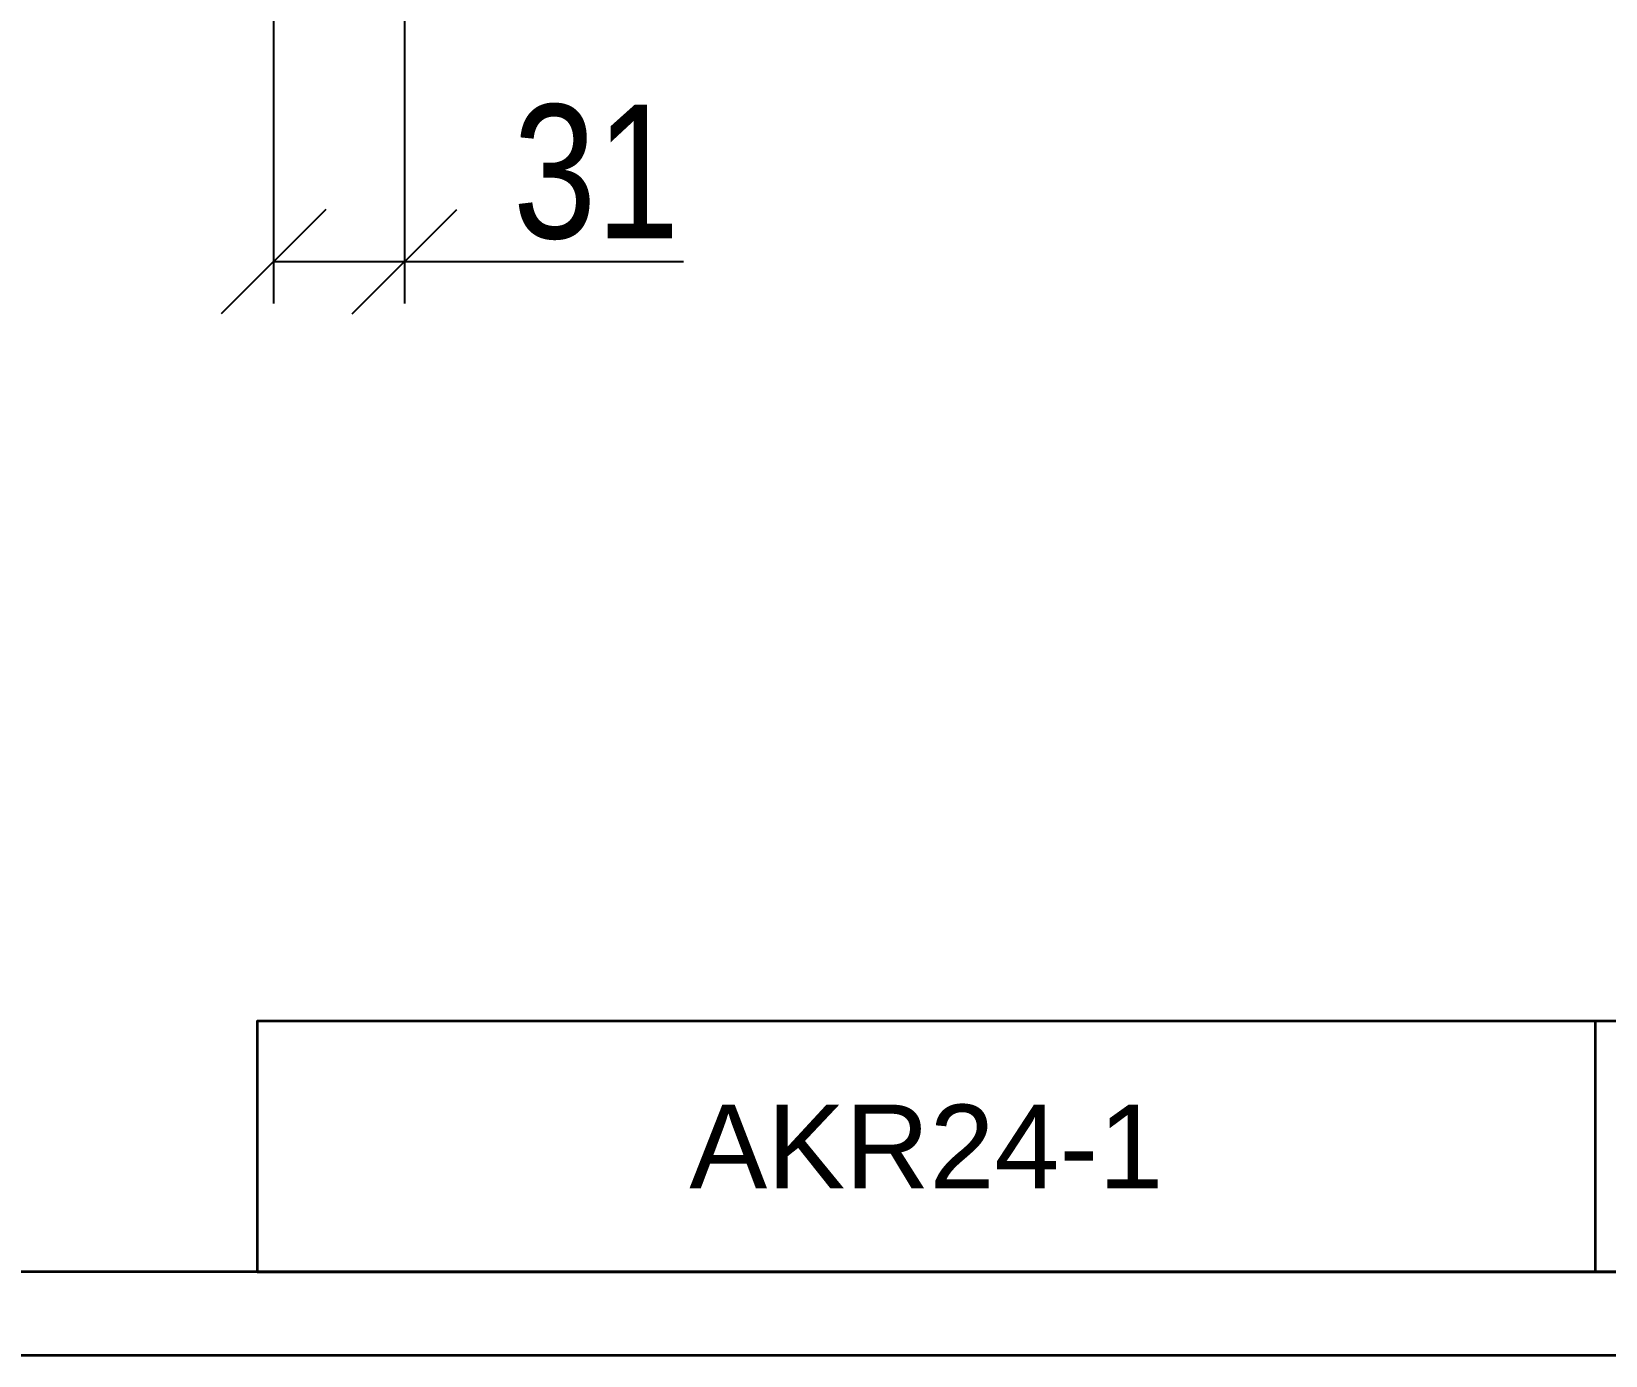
# Model space of a CAD drawing. Header units: millimetres. Extents: x 0 to 1188, y 0 to 840.
# Drawn here: x 594 to 970.4, y 0 to 316.7 of the extents above; entities that cross this region are included whole.
import ezdxf

# ---------------------------------------------------------------- set-up
doc = ezdxf.new("R2010")
doc.units = ezdxf.units.MM
doc.layers.get('0').update_dxf_attribs({"lineweight": 35})
doc.layers.add('Размеры', color=5, linetype='Continuous', lineweight=9)
doc.styles.add('H100', font='arial.ttf', dxfattribs={"height": 100})
doc.styles.add('Размер', font='arial.ttf', dxfattribs={"width": 0.8})
doc.dimstyles.new('M 1-1_h36_(M 1-4)', dxfattribs={"dimtxt": 32, "dimasz": 25, "dimexe": 10, "dimexo": 5, "dimgap": 5, "dimtad": 1, "dimdec": 0, "dimtxsty": 'Размер', "dimblk": 'OBLIQUE', "dimcen": 2.5, "dimadec": 0, "dimazin": 0, "dimtfac": 1, "dimtdec": 0, "dimtmove": 0, "dimatfit": 3, "dimfxl": 0, "dimarcsym": 0})

# ---------------------------------------------------------------- blocks, each defined once
blk = doc.blocks.new('A$C49AA496E')
for p, q in [((291.9999999999999, 4.999999721198076), (19.99999999999994, 4.99999972119809)), ((296.9999999999999, -2.788019810350884e-07), (-5.684341886080801e-14, -2.788019628496841e-07))]:
    blk.add_line(p, q)
blk = doc.blocks.new('_Oblique')
at = {"color": 0, "linetype": 'ByBlock', "lineweight": -2}
blk.add_line((-0.5, -0.5), (0.5, 0.5), dxfattribs=at)
blk = doc.blocks.new('*D17')
at = {"layer": 'Defpoints', "color": 0, "transparency": 16777216}
for p in [(651.8628236748127, 325.0777716537859), (683.1968210214045, 325.0777716537859), (683.1968210214045, 261.6303922802399)]:
    blk.add_point(p, dxfattribs=at)
at = {"layer": 'Размеры', "color": 0, "lineweight": -2, "transparency": 16777216}
for p, q in [((651.8628236748127, 320.0777716537859), (651.8628236748127, 251.6303922802399)), ((683.1968210214045, 320.0777716537859), (683.1968210214045, 251.6303922802399)), ((651.8628236748127, 261.6303922802399), (683.1968210214045, 261.6303922802399)), ((683.1968210214045, 261.6303922802399), (749.9086900527824, 261.6303922802399))]:
    blk.add_line(p, q, dxfattribs=at)
at = {"layer": 'Размеры', "color": 0, "lineweight": -2, "transparency": 16777216, "xscale": 25, "yscale": 25, "zscale": 25, "rotation": 180}
blk.add_blockref('_Oblique', (651.8628236748127, 261.6303922802399), dxfattribs=at)
at = {"layer": 'Размеры', "color": 0, "lineweight": -2, "transparency": 16777216, "xscale": 25, "yscale": 25, "zscale": 25}
blk.add_blockref('_Oblique', (683.1968210214045, 261.6303922802399), dxfattribs=at)
at = {"layer": 'Размеры', "color": 0, "transparency": 16777216, "insert": (729.0527555370935, 282.9796419391758), "char_height": 32, "attachment_point": 5, "style": 'Размер'}
blk.add_mtext('31', dxfattribs=at)

msp = doc.modelspace()

# ---------------------------------------------------------------- linework, layer by layer
msp.add_line((967.9999999999998, 80), (967.9999999999998, 20))
msp.add_lwpolyline([(647.9999999999998, 20), (1168, 20), (1168, 80), (647.9999999999998, 80)], close=True)
msp.add_lwpolyline([(967.9999999999998, 80), (647.9999999999998, 80)])

# ---------------------------------------------------------------- block references
at = {"xscale": 4, "yscale": 4, "zscale": 4}
msp.add_blockref('A$C49AA496E', (-2.273736754432321e-13, 1.115207851398736e-06), dxfattribs=at)

# ---------------------------------------------------------------- texts
at = {"layer": 'Размеры', "insert": (807.9999999999998, 50), "char_height": 20, "width": 468.5096518521459, "attachment_point": 5, "style": 'H100'}
msp.add_mtext('AKR24-1', dxfattribs=at)

# ---------------------------------------------------------------- dimensions: what is measured, and where the dimension line sits
at = {"layer": 'Размеры'}
dim = msp.add_linear_dim(base=(683.1968210214045, 261.6303922802399), p1=(651.8628236748127, 325.0777716537859), p2=(683.1968210214045, 325.0777716537859), dimstyle='M 1-1_h36_(M 1-4)', dxfattribs=at)
dim.commit()
dim.dimension.update_dxf_attribs({"geometry": '*D17', "text_midpoint": (729.0527555370935, 282.9796419391758)})

doc.saveas('drawing.dxf')
